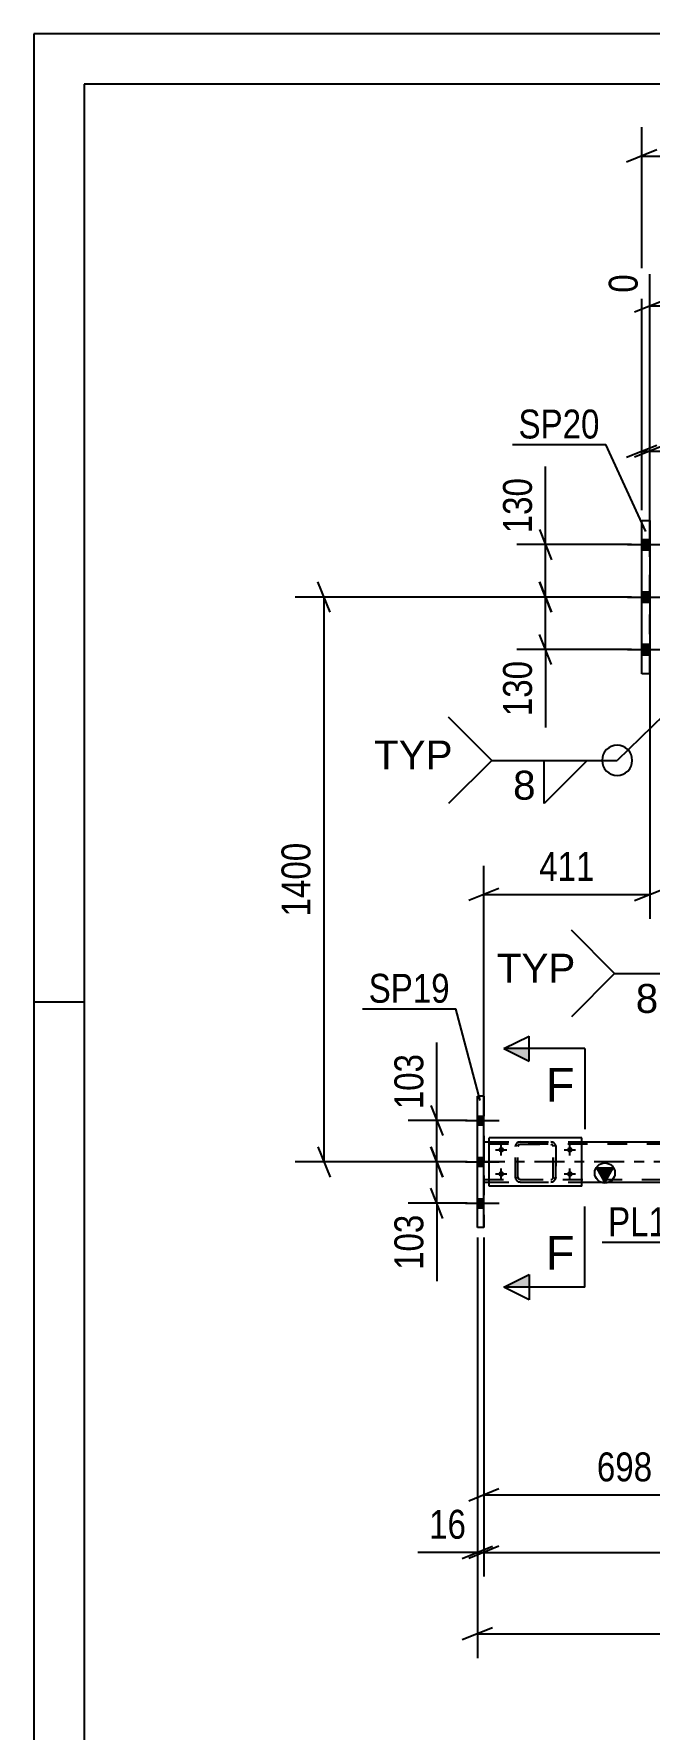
# Model space of a CAD drawing. Header units: millimetres. Extents: x -853 to 336, y -866 to -25.
# Drawn here: x -852.7 to -791.7, y -193.1 to -25.1 of the extents above; entities that cross this region are included whole.
import ezdxf

# ---------------------------------------------------------------- set-up
doc = ezdxf.new("R2010")
doc.units = ezdxf.units.MM
doc.linetypes.add('DXK_LINE_DOT2', pattern=[3.9198, 1.9599, -1.9599])
doc.linetypes.add('DXK_LINE_DOT3', pattern=[5.9187, 2.979, -0.9799, 0.9799, -0.9799])
doc.styles.add('Arial', font='ARIAL.TTF', dxfattribs={"height": 0.2})
doc.styles.add('Arial Narrow', font='ARIALN.TTF', dxfattribs={"height": 0.2})

# ---------------------------------------------------------------- blocks, each defined once
blk = doc.blocks.new('Unknown-570393679-1134')
at = {"color": 5, "linetype": 'Continuous'}
for p, q in [((336.32, -25.05), (-852.68, -25.05)), ((-852.68, -25.05), (-852.68, -866.05)), ((331.32, -30.05), (-847.68, -30.05)), ((-847.68, -30.05), (-847.68, -861.05)), ((-847.68, -121.05), (-852.68, -121.05))]:
    blk.add_line(p, q, dxfattribs=at)
blk = doc.blocks.new('Part-570393679-2549 - 2533')
at = {"color": 7, "linetype": 'DXK_LINE_DOT2'}
for p, q in [((-804.95, -135.36), (-804.92, -135.18)), ((-804.92, -135.18), (-804.95, -135.36)), ((-804.95, -138.4), (-804.95, -135.36)), ((-804.95, -135.36), (-804.95, -135.36)), ((-804.95, -138.4), (-804.95, -135.36)), ((-804.71, -135.36), (-804.69, -135.27)), ((-804.69, -135.27), (-804.71, -135.36)), ((-804.71, -138.4), (-804.71, -135.36)), ((-804.71, -135.36), (-804.71, -135.36)), ((-804.71, -138.4), (-804.71, -135.36)), ((-804.69, -135.27), (-804.64, -135.19)), ((-804.64, -135.19), (-804.69, -135.27)), ((-804.66, -134.92), (-804.47, -134.88)), ((-804.47, -134.88), (-804.66, -134.92)), ((-804.64, -135.19), (-804.56, -135.14)), ((-804.56, -135.14), (-804.64, -135.19)), ((-804.56, -135.14), (-804.47, -135.12)), ((-804.47, -134.88), (-801.43, -134.88)), ((-804.47, -135.12), (-801.43, -135.12)), ((-801.43, -134.88), (-801.25, -134.92)), ((-801.25, -134.92), (-801.43, -134.88)), ((-801.43, -135.12), (-801.34, -135.14)), ((-801.34, -135.14), (-801.26, -135.19)), ((-801.26, -135.19), (-801.34, -135.14)), ((-801.26, -135.19), (-801.21, -135.27)), ((-801.21, -135.27), (-801.26, -135.19)), ((-801.21, -135.27), (-801.19, -135.36)), ((-801.19, -135.36), (-801.21, -135.27)), ((-801.19, -138.4), (-801.19, -135.36)), ((-801.19, -135.36), (-801.19, -135.36)), ((-801.19, -138.4), (-801.19, -135.36)), ((-800.99, -135.18), (-800.95, -135.36)), ((-800.95, -135.36), (-800.99, -135.18)), ((-800.95, -138.4), (-800.95, -135.36)), ((-800.95, -135.36), (-800.95, -135.36)), ((-800.95, -135.36), (-800.95, -138.4)), ((-804.95, -138.4), (-804.95, -138.4)), ((-804.92, -138.59), (-804.95, -138.4)), ((-804.95, -138.4), (-804.92, -138.59)), ((-804.71, -138.4), (-804.71, -138.4)), ((-804.69, -138.5), (-804.71, -138.4)), ((-804.71, -138.4), (-804.69, -138.5)), ((-804.64, -138.57), (-804.69, -138.5)), ((-804.69, -138.5), (-804.64, -138.57)), ((-804.47, -138.88), (-804.66, -138.85)), ((-804.66, -138.85), (-804.47, -138.88)), ((-804.56, -138.63), (-804.64, -138.57)), ((-804.64, -138.57), (-804.56, -138.63)), ((-804.47, -138.64), (-804.56, -138.63)), ((-804.47, -138.64), (-801.43, -138.64)), ((-804.47, -138.88), (-801.43, -138.88)), ((-801.43, -138.64), (-801.34, -138.63)), ((-801.25, -138.85), (-801.43, -138.88)), ((-801.43, -138.88), (-801.25, -138.85)), ((-801.26, -138.57), (-801.34, -138.63)), ((-801.34, -138.63), (-801.26, -138.57)), ((-801.21, -138.5), (-801.26, -138.57)), ((-801.26, -138.57), (-801.21, -138.5)), ((-801.19, -138.4), (-801.21, -138.5)), ((-801.21, -138.5), (-801.19, -138.4)), ((-801.19, -138.4), (-801.19, -138.4)), ((-800.95, -138.4), (-800.99, -138.59)), ((-800.99, -138.59), (-800.95, -138.4)), ((-800.95, -138.4), (-800.95, -138.4))]:
    blk.add_line(p, q, dxfattribs=at)
at = {"color": 7, "linetype": 'DXK_LINE_DOT3'}
blk.add_line((-802.95, -136.88), (-802.95, -136.88), dxfattribs=at)
at = {"color": 7, "linetype": 'DXK_LINE_DOT2'}
for centre, start, end in [((-804.47, -135.36), 112.5, 157.5), ((-804.47, -135.36), 112.5, 157.5), ((-801.43, -135.36), 22.5, 67.5), ((-801.43, -135.36), 22.5, 67.5), ((-804.47, -138.4), 202.5, 247.5), ((-804.47, -138.4), 202.5, 247.5), ((-801.43, -138.4), 292.5, 337.5), ((-801.43, -138.4), 292.5, 337.5)]:
    blk.add_arc(centre, 0.48, start, end, dxfattribs=at)
blk = doc.blocks.new('Part-570393679-2656 - 2533')
at = {"color": 2, "linetype": 'Continuous'}
for p, q in [((-798.35, -134.48), (-807.55, -134.48)), ((-807.55, -139.28), (-807.55, -134.48)), ((-798.35, -139.28), (-798.35, -134.48)), ((-798.35, -139.28), (-807.55, -139.28))]:
    blk.add_line(p, q, dxfattribs=at)
blk = doc.blocks.new('Bolt-570393679-2739 - 2533')
at = {"linetype": 'Continuous'}
for points in [[(-792.43, -75.16), (-792.43, -76.2), (-791.63, -76.2), (-791.63, -75.16)], [(-792.43, -75.16), (-792.43, -76.2), (-791.63, -76.2), (-791.63, -75.16)], [(-792.43, -75.16), (-792.43, -76.2), (-791.63, -76.2), (-791.63, -75.16)], [(-792.43, -80.36), (-792.43, -81.4), (-791.63, -81.4), (-791.63, -80.36)], [(-792.43, -80.36), (-792.43, -81.4), (-791.63, -81.4), (-791.63, -80.36)], [(-792.43, -85.56), (-792.43, -86.6), (-791.63, -86.6), (-791.63, -85.56)], [(-792.43, -85.56), (-792.43, -86.6), (-791.63, -86.6), (-791.63, -85.56)], [(-792.43, -85.56), (-792.43, -86.6), (-791.63, -86.6), (-791.63, -85.56)]]:
    blk.add_hatch(color=1, dxfattribs=at).paths.add_polyline_path(points)
at = {"color": 1, "linetype": 'Continuous'}
for p, q in [((-792.43, -75.16), (-791.63, -75.16)), ((-792.43, -75.16), (-791.63, -75.16)), ((-792.43, -75.16), (-791.63, -75.16)), ((-793.83, -75.68), (-789.63, -75.68)), ((-793.83, -75.68), (-789.63, -75.68)), ((-793.83, -75.68), (-789.63, -75.68)), ((-792.43, -76.2), (-791.63, -76.2)), ((-792.43, -76.2), (-791.63, -76.2)), ((-792.43, -76.2), (-791.63, -76.2)), ((-792.43, -80.36), (-791.63, -80.36)), ((-792.43, -80.36), (-791.63, -80.36)), ((-793.83, -80.88), (-789.63, -80.88)), ((-793.83, -80.88), (-789.63, -80.88)), ((-792.43, -81.4), (-791.63, -81.4)), ((-792.43, -81.4), (-791.63, -81.4)), ((-792.43, -85.56), (-791.63, -85.56)), ((-792.43, -85.56), (-791.63, -85.56)), ((-792.43, -85.56), (-791.63, -85.56)), ((-793.83, -86.08), (-789.63, -86.08)), ((-793.83, -86.08), (-789.63, -86.08)), ((-793.83, -86.08), (-789.63, -86.08)), ((-792.43, -86.6), (-791.63, -86.6)), ((-792.43, -86.6), (-791.63, -86.6)), ((-792.43, -86.6), (-791.63, -86.6))]:
    blk.add_line(p, q, dxfattribs=at)
blk = doc.blocks.new('Part-570393679-2786 - 2533')
at = {"linetype": 'Continuous'}
blk.add_hatch(color=2, dxfattribs=at).paths.add_polyline_path([(-796.08, -138.88), (-796.88, -137.48), (-795.28, -137.48)])
at = {"color": 2, "linetype": 'Continuous'}
for p, q in [((-808.08, -134.88), (-807.55, -134.88)), ((-798.35, -134.88), (-780.17, -134.88)), ((-796.08, -138.88), (-796.88, -137.48)), ((-796.88, -137.48), (-795.28, -137.48)), ((-795.28, -137.48), (-796.08, -138.88)), ((-808.08, -138.88), (-807.55, -138.88)), ((-798.35, -138.88), (-772.14, -138.88))]:
    blk.add_line(p, q, dxfattribs=at)
at = {"color": 7, "linetype": 'DXK_LINE_DOT2'}
for p, q in [((-808.08, -134.88), (-808.08, -134.88)), ((-808.08, -134.88), (-808.08, -138.88)), ((-808.08, -138.88), (-808.08, -134.88)), ((-808.08, -134.88), (-808.08, -134.88)), ((-808.08, -135.12), (-808.08, -135.12)), ((-154.94, -135.12), (-808.08, -135.12)), ((-807.55, -134.88), (-798.35, -134.88)), ((-808.08, -138.64), (-808.08, -138.64)), ((-808.08, -138.64), (-154.94, -138.64)), ((-808.08, -138.88), (-808.08, -138.88)), ((-808.08, -138.88), (-808.08, -138.88)), ((-807.55, -138.88), (-798.35, -138.88))]:
    blk.add_line(p, q, dxfattribs=at)
at = {"color": 7, "linetype": 'DXK_LINE_DOT3'}
blk.add_line((-154.94, -136.88), (-808.08, -136.88), dxfattribs=at)
at = {"color": 2, "linetype": 'Continuous'}
blk.add_circle((-796.08, -137.98), 1, dxfattribs=at)
blk = doc.blocks.new('Bolt-570393679-2794 - 2533')
at = {"linetype": 'Continuous'}
for points in [[(-808.72, -132.34), (-808.72, -133.22), (-808.08, -133.22), (-808.08, -132.34)], [(-808.72, -132.34), (-808.72, -133.22), (-808.08, -133.22), (-808.08, -132.34)], [(-808.72, -132.34), (-808.72, -133.22), (-808.08, -133.22), (-808.08, -132.34)], [(-808.72, -136.44), (-808.72, -137.32), (-808.08, -137.32), (-808.08, -136.44)], [(-808.72, -136.44), (-808.72, -137.32), (-808.08, -137.32), (-808.08, -136.44)], [(-808.72, -140.54), (-808.72, -141.42), (-808.08, -141.42), (-808.08, -140.54)], [(-808.72, -140.54), (-808.72, -141.42), (-808.08, -141.42), (-808.08, -140.54)], [(-808.72, -140.54), (-808.72, -141.42), (-808.08, -141.42), (-808.08, -140.54)]]:
    blk.add_hatch(color=1, dxfattribs=at).paths.add_polyline_path(points)
at = {"color": 1, "linetype": 'Continuous'}
for p, q in [((-808.72, -132.34), (-808.08, -132.34)), ((-808.72, -132.34), (-808.08, -132.34)), ((-808.72, -132.34), (-808.08, -132.34)), ((-809.88, -132.78), (-806.56, -132.78)), ((-809.88, -132.78), (-806.56, -132.78)), ((-809.88, -132.78), (-806.56, -132.78)), ((-808.72, -133.22), (-808.08, -133.22)), ((-808.72, -133.22), (-808.08, -133.22)), ((-808.72, -133.22), (-808.08, -133.22)), ((-809.88, -136.88), (-806.56, -136.88)), ((-809.88, -136.88), (-806.56, -136.88)), ((-808.72, -136.44), (-808.08, -136.44)), ((-808.72, -136.44), (-808.08, -136.44)), ((-808.72, -137.32), (-808.08, -137.32)), ((-808.72, -137.32), (-808.08, -137.32)), ((-809.88, -140.98), (-806.56, -140.98)), ((-809.88, -140.98), (-806.56, -140.98)), ((-809.88, -140.98), (-806.56, -140.98)), ((-808.72, -140.54), (-808.08, -140.54)), ((-808.72, -140.54), (-808.08, -140.54)), ((-808.72, -140.54), (-808.08, -140.54)), ((-808.72, -141.42), (-808.08, -141.42)), ((-808.72, -141.42), (-808.08, -141.42)), ((-808.72, -141.42), (-808.08, -141.42))]:
    blk.add_line(p, q, dxfattribs=at)
blk = doc.blocks.new('Part-570393679-2913 - 2533')
at = {"color": 2, "linetype": 'Continuous'}
for p, q in [((-792.43, -88.48), (-792.43, -73.28)), ((-792.43, -73.28), (-791.63, -73.28)), ((-791.63, -73.28), (-791.63, -73.28)), ((-791.63, -73.28), (-791.63, -88.48)), ((-791.63, -88.48), (-792.43, -88.48)), ((-791.63, -88.48), (-791.63, -88.48))]:
    blk.add_line(p, q, dxfattribs=at)
at = {"color": 7, "linetype": 'DXK_LINE_DOT2'}
for p, q in [((-792.43, -88.48), (-792.43, -73.28)), ((-791.63, -88.48), (-791.63, -73.28))]:
    blk.add_line(p, q, dxfattribs=at)
blk = doc.blocks.new('Part-570393679-3053 - 2533')
at = {"color": 2, "linetype": 'Continuous'}
for p, q in [((-808.72, -143.38), (-808.72, -130.38)), ((-808.08, -130.38), (-808.72, -130.38)), ((-808.08, -143.38), (-808.08, -130.38)), ((-808.08, -130.38), (-808.08, -130.38)), ((-808.08, -143.38), (-808.72, -143.38)), ((-808.08, -143.38), (-808.08, -143.38))]:
    blk.add_line(p, q, dxfattribs=at)
at = {"color": 7, "linetype": 'DXK_LINE_DOT2'}
for p, q in [((-808.72, -143.38), (-808.72, -130.38)), ((-808.72, -130.38), (-808.72, -130.38)), ((-808.08, -130.38), (-808.08, -143.38)), ((-808.72, -143.38), (-808.72, -143.38))]:
    blk.add_line(p, q, dxfattribs=at)
blk = doc.blocks.new('Bolt-570393679-3145 - 2533')
at = {"linetype": 'Continuous'}
for points in [[(-806.35, -135.4, -1), (-806.35, -135.96, -1)], [(-799.55, -135.4, -1), (-799.55, -135.96, -1)], [(-806.35, -137.8, -1), (-806.35, -138.36, -1)], [(-799.55, -137.8, -1), (-799.55, -138.36, -1)]]:
    blk.add_hatch(color=1, dxfattribs=at).paths.add_polyline_path(points)
at = {"color": 1, "linetype": 'Continuous'}
for p, q in [((-806.91, -135.68), (-805.79, -135.68)), ((-806.35, -136.24), (-806.35, -135.12)), ((-800.11, -135.68), (-798.99, -135.68)), ((-799.55, -136.24), (-799.55, -135.12)), ((-806.35, -138.64), (-806.35, -137.52)), ((-799.55, -138.64), (-799.55, -137.52)), ((-806.91, -138.08), (-805.79, -138.08)), ((-800.11, -138.08), (-798.99, -138.08))]:
    blk.add_line(p, q, dxfattribs=at)
blk = doc.blocks.new('StraightDimension-570393679-4457 - 2533')
at = {"color": 7, "linetype": 'Continuous'}
for p, q in [((-813.33, -131.28), (-812.13, -134.28)), ((-809.72, -132.78), (-815.58, -132.78)), ((-812.73, -136.88), (-812.73, -132.78)), ((-812.13, -138.38), (-813.33, -135.38)), ((-809.72, -136.88), (-815.58, -136.88))]:
    blk.add_line(p, q, dxfattribs=at)
at = {"color": 0}
blk.add_wipeout([(-813.48, -125.57), (-817.68, -125.57), (-817.68, -132.26), (-813.48, -132.26)], dxfattribs=at)
at = {"color": 7, "linetype": 'Continuous'}
blk.add_line((-812.73, -132.78), (-812.73, -125.05), dxfattribs=at)
blk.add_line((-812.73, -132.78), (-812.73, -125.05), dxfattribs=at)
at = {"color": 3, "style": 'Arial Narrow'}
blk.add_text('103', height=2.863, rotation=90.0002, dxfattribs=at).set_placement((-814.08, -131.66))
blk = doc.blocks.new('StraightDimension-570393679-4027 - 2533')
at = {"color": 7, "linetype": 'Continuous'}
for p, q in [((-791.63, -84.88), (-791.63, -112.77)), ((-808.08, -133.88), (-808.08, -107.52)), ((-806.58, -109.77), (-809.58, -110.97)), ((-808.08, -110.37), (-791.63, -110.37)), ((-793.13, -110.97), (-790.13, -109.77))]:
    blk.add_line(p, q, dxfattribs=at)
at = {"color": 0}
blk.add_wipeout([(-796.51, -109.62), (-796.51, -105.42), (-803.19, -105.42), (-803.19, -109.62)], dxfattribs=at)
at = {"color": 3, "style": 'Arial Narrow'}
blk.add_text('411', height=2.863, dxfattribs=at).set_placement((-802.59, -109.02))
blk = doc.blocks.new('StraightDimension-570393679-4041 - 2533')
at = {"color": 7, "linetype": 'Continuous'}
for p, q in [((-802.56, -74.18), (-801.36, -77.18)), ((-793.43, -75.68), (-804.81, -75.68)), ((-801.96, -80.88), (-801.96, -75.68)), ((-801.36, -82.38), (-802.56, -79.38)), ((-793.43, -80.88), (-804.81, -80.88))]:
    blk.add_line(p, q, dxfattribs=at)
at = {"color": 0}
blk.add_wipeout([(-802.71, -68.48), (-806.91, -68.48), (-806.91, -75.16), (-802.71, -75.16)], dxfattribs=at)
at = {"color": 7, "linetype": 'Continuous'}
blk.add_line((-801.96, -75.68), (-801.96, -67.95), dxfattribs=at)
blk.add_line((-801.96, -75.68), (-801.96, -67.95), dxfattribs=at)
at = {"color": 3, "style": 'Arial Narrow'}
blk.add_text('130', height=2.863, rotation=90.0002, dxfattribs=at).set_placement((-803.31, -74.56))
blk = doc.blocks.new('StraightDimension-570393679-4444 - 2533')
at = {"color": 7, "linetype": 'Continuous'}
for p, q in [((-823.32, -82.38), (-824.52, -79.38)), ((-793.43, -80.88), (-826.77, -80.88)), ((-823.92, -136.88), (-823.92, -80.88)), ((-824.52, -135.38), (-823.32, -138.38)), ((-809.72, -136.88), (-826.77, -136.88))]:
    blk.add_line(p, q, dxfattribs=at)
at = {"color": 0}
blk.add_wipeout([(-824.67, -104.63), (-828.87, -104.63), (-828.87, -113.14), (-824.67, -113.14)], dxfattribs=at)
at = {"color": 3, "style": 'Arial Narrow'}
blk.add_text('1400', height=2.863, rotation=90.0002, dxfattribs=at).set_placement((-825.27, -112.54))
blk = doc.blocks.new('StraightDimension-570393679-3729 - 2533')
at = {"color": 7, "linetype": 'Continuous'}
for p, q in [((-792.43, -72.28), (-792.43, -34.31)), ((-790.93, -36.56), (-793.93, -37.76)), ((-792.43, -37.16), (-121.42, -37.16))]:
    blk.add_line(p, q, dxfattribs=at)
blk = doc.blocks.new('StraightDimension-570393679-3857 - 2533')
at = {"color": 7, "linetype": 'Continuous'}
for p, q in [((-780.17, -135.88), (-780.17, -172.3)), ((-808.08, -144.38), (-808.08, -172.3)), ((-806.58, -169.3), (-809.58, -170.5)), ((-781.67, -170.5), (-778.67, -169.3)), ((-808.08, -169.9), (-780.17, -169.9))]:
    blk.add_line(p, q, dxfattribs=at)
at = {"color": 0}
blk.add_wipeout([(-790.78, -169.15), (-790.78, -164.95), (-797.47, -164.95), (-797.47, -169.15)], dxfattribs=at)
at = {"color": 3, "style": 'Arial Narrow'}
blk.add_text('698', height=2.863, dxfattribs=at).set_placement((-796.87, -168.55))
blk = doc.blocks.new('StraightDimension-570393679-3306 - 2533')
at = {"color": 7, "linetype": 'Continuous'}
for p, q in [((-792.43, -72.28), (-792.43, -63.56)), ((-791.63, -72.28), (-791.63, -63.56)), ((-793.93, -67.01), (-790.93, -65.81)), ((-790.13, -65.81), (-793.13, -67.01)), ((-792.43, -66.41), (-791.63, -66.41))]:
    blk.add_line(p, q, dxfattribs=at)
at = {"color": 0}
blk.add_wipeout([(-786.25, -65.66), (-786.25, -61.46), (-791.1, -61.46), (-791.1, -65.66)], dxfattribs=at)
at = {"color": 7, "linetype": 'Continuous'}
blk.add_line((-791.63, -66.41), (-785.72, -66.41), dxfattribs=at)
blk.add_line((-791.63, -66.41), (-785.72, -66.41), dxfattribs=at)
at = {"color": 3, "style": 'Arial Narrow'}
blk.add_text('20', height=2.863, dxfattribs=at).set_placement((-790.5, -65.06))
blk = doc.blocks.new('StraightDimension-570393679-3936 - 2533')
at = {"color": 7, "linetype": 'Continuous'}
for p, q in [((-808.72, -144.38), (-808.72, -186.08)), ((-807.22, -183.08), (-810.22, -184.28)), ((-808.72, -183.68), (-114.87, -183.68))]:
    blk.add_line(p, q, dxfattribs=at)
blk = doc.blocks.new('StraightDimension-570393679-3996 - 2533')
at = {"color": 7, "linetype": 'Continuous'}
for p, q in [((-808.72, -144.38), (-808.72, -177.99)), ((-808.08, -144.38), (-808.08, -177.99)), ((-810.22, -176.19), (-807.22, -174.99)), ((-806.58, -174.99), (-809.58, -176.19)), ((-808.72, -175.59), (-808.08, -175.59))]:
    blk.add_line(p, q, dxfattribs=at)
at = {"color": 0}
blk.add_wipeout([(-809.24, -174.84), (-809.24, -170.64), (-814.1, -170.64), (-814.1, -174.84)], dxfattribs=at)
at = {"color": 7, "linetype": 'Continuous'}
blk.add_line((-808.72, -175.59), (-814.62, -175.59), dxfattribs=at)
blk.add_line((-808.72, -175.59), (-814.62, -175.59), dxfattribs=at)
at = {"color": 3, "style": 'Arial Narrow'}
blk.add_text('16', height=2.863, dxfattribs=at).set_placement((-813.5, -174.24))
blk = doc.blocks.new('StraightDimension-570393679-4016 - 2533')
at = {"color": 7, "linetype": 'Continuous'}
for p, q in [((-808.08, -144.38), (-808.08, -177.99)), ((-806.58, -174.99), (-809.58, -176.19)), ((-808.08, -175.59), (-115.51, -175.59))]:
    blk.add_line(p, q, dxfattribs=at)
blk = doc.blocks.new('StraightDimension-570393679-4033 - 2533')
at = {"color": 7, "linetype": 'Continuous'}
for p, q in [((-802.56, -79.38), (-801.36, -82.38)), ((-793.43, -80.88), (-804.81, -80.88)), ((-801.96, -86.08), (-801.96, -80.88)), ((-801.36, -87.58), (-802.56, -84.58)), ((-793.43, -86.08), (-804.81, -86.08))]:
    blk.add_line(p, q, dxfattribs=at)
at = {"color": 0}
blk.add_wipeout([(-802.71, -86.61), (-806.91, -86.61), (-806.91, -93.29), (-802.71, -93.29)], dxfattribs=at)
at = {"color": 7, "linetype": 'Continuous'}
blk.add_line((-801.96, -86.08), (-801.96, -93.82), dxfattribs=at)
blk.add_line((-801.96, -86.08), (-801.96, -93.82), dxfattribs=at)
at = {"color": 3, "style": 'Arial Narrow'}
blk.add_text('130', height=2.863, rotation=90.0002, dxfattribs=at).set_placement((-803.31, -92.69))
blk = doc.blocks.new('StraightDimension-570393679-4248 - 2533')
at = {"color": 7, "linetype": 'Continuous'}
for p, q in [((-781.31, -82.88), (-781.31, -40.73)), ((-791.63, -76.88), (-791.63, -48.88)), ((-793.13, -52.61), (-790.13, -51.41)), ((-791.63, -52.01), (-781.31, -52.01)), ((-779.81, -51.41), (-782.81, -52.61))]:
    blk.add_line(p, q, dxfattribs=at)
at = {"color": 0, "linetype": 'Continuous'}
blk.add_wipeout([(-792.23, -48.28), (-796.43, -48.28), (-796.43, -51.31), (-792.23, -51.31)], dxfattribs=at)
at = {"color": 0}
blk.add_wipeout([(-783.13, -51.26), (-783.13, -47.06), (-789.81, -47.06), (-789.81, -51.26)], dxfattribs=at)
at = {"color": 3, "style": 'Arial Narrow'}
blk.add_text('258', height=2.863, dxfattribs=at).set_placement((-789.21, -50.66))
at = {"color": 3, "linetype": 'Continuous', "style": 'Arial Narrow'}
blk.add_text('0', height=2.86, rotation=90.0002, dxfattribs=at).set_placement((-792.83, -50.71))
at = {"color": 0, "linetype": 'Continuous'}
blk.add_wipeout([(-781.91, -40.13), (-786.11, -40.13), (-786.11, -46.81), (-781.91, -46.81)], dxfattribs=at)
at = {"color": 3, "linetype": 'Continuous', "style": 'Arial Narrow'}
blk.add_text('258', height=2.863, rotation=90.0002, dxfattribs=at).set_placement((-782.51, -46.21))
blk = doc.blocks.new('StraightDimension-570393679-4465 - 2533')
at = {"color": 7, "linetype": 'Continuous'}
for p, q in [((-813.33, -135.38), (-812.13, -138.38)), ((-809.72, -136.88), (-815.58, -136.88)), ((-812.73, -140.98), (-812.73, -136.88)), ((-812.13, -142.48), (-813.33, -139.48)), ((-809.72, -140.98), (-815.58, -140.98))]:
    blk.add_line(p, q, dxfattribs=at)
at = {"color": 0}
blk.add_wipeout([(-813.48, -141.51), (-817.68, -141.51), (-817.68, -148.19), (-813.48, -148.19)], dxfattribs=at)
at = {"color": 7, "linetype": 'Continuous'}
blk.add_line((-812.73, -140.98), (-812.73, -148.72), dxfattribs=at)
blk.add_line((-812.73, -140.98), (-812.73, -148.72), dxfattribs=at)
at = {"color": 3, "style": 'Arial Narrow'}
blk.add_text('103', height=2.863, rotation=90.0002, dxfattribs=at).set_placement((-814.08, -147.59))
blk = doc.blocks.new('SectionMark-570393679-4629 - 2533')
at = {"linetype": 'Continuous'}
for points in [[(-803.58, -125.65), (-803.58, -126.9), (-806.08, -125.65)], [(-803.58, -148.06), (-803.58, -149.31), (-806.08, -149.31)]]:
    blk.add_hatch(color=6, dxfattribs=at).paths.add_polyline_path(points)
at = {"color": 6, "linetype": 'Continuous'}
for p, q in [((-806.08, -125.65), (-803.58, -124.4)), ((-798.08, -125.65), (-806.08, -125.65)), ((-806.08, -125.65), (-803.58, -126.9)), ((-803.58, -126.9), (-803.58, -124.4)), ((-798.08, -125.65), (-798.08, -133.65)), ((-798.08, -149.31), (-798.08, -141.31)), ((-806.08, -149.31), (-803.58, -148.06)), ((-798.08, -149.31), (-806.08, -149.31)), ((-803.58, -150.56), (-806.08, -149.31)), ((-803.58, -148.06), (-803.58, -150.56))]:
    blk.add_line(p, q, dxfattribs=at)
at = {"color": 0, "linetype": 'Continuous'}
for points in [[(-799.08, -130.9), (-799.08, -127.4), (-801.93, -127.4), (-801.93, -130.9)], [(-799.08, -147.56), (-799.08, -144.06), (-801.93, -144.06), (-801.93, -147.56)]]:
    blk.add_wipeout(points, dxfattribs=at)
at = {"color": 3, "linetype": 'Continuous', "style": 'Arial'}
for p in [(-801.93, -130.9), (-801.93, -147.56)]:
    blk.add_text('F', height=3.34, dxfattribs=at).set_placement(p)
blk = doc.blocks.new('Mark-570393679-3049 - 2533')
at = {"color": 0}
blk.add_wipeout([(-811.45, -121.1), (-811.45, -118.1), (-819.49, -118.1), (-819.49, -121.1)], dxfattribs=at)
blk.add_wipeout([(-811.45, -121.1), (-811.45, -118.1), (-819.49, -118.1), (-819.49, -121.1)], dxfattribs=at)
at = {"color": 30, "linetype": 'Continuous'}
for p in [(-820.09, -121.7), (-808.43, -130.78)]:
    blk.add_line(p, (-810.85, -121.7), dxfattribs=at)
at = {"color": 3, "style": 'Arial Narrow'}
blk.add_text('SP19', height=2.863, dxfattribs=at).set_placement((-819.49, -121.1))
blk = doc.blocks.new('Mark-570393679-2605 - 2533')
at = {"color": 0}
blk.add_wipeout([(-786.25, -144.25), (-786.25, -141.25), (-795.76, -141.25), (-795.76, -144.25)], dxfattribs=at)
blk.add_wipeout([(-786.25, -144.25), (-786.25, -141.25), (-795.76, -141.25), (-795.76, -144.25)], dxfattribs=at)
at = {"color": 30, "linetype": 'Continuous'}
for p in [(-775.71, -134.78), (-796.36, -144.85)]:
    blk.add_line(p, (-785.65, -144.85), dxfattribs=at)
at = {"color": 3, "style": 'Arial Narrow'}
blk.add_text('PL115', height=2.863, dxfattribs=at).set_placement((-795.76, -144.25))
blk = doc.blocks.new('WeldMark-570393679-4635 - 2533')
at = {"linetype": 'Continuous'}
blk.add_hatch(color=30, dxfattribs=at).paths.add_polyline_path([(-783.98, -85.44), (-781.31, -83.88), (-782.94, -86.51)])
at = {"color": 30, "linetype": 'Continuous'}
blk.add_line((-781.31, -83.88), (-794.86, -97.07), dxfattribs=at)
at = {"color": 3, "linetype": 'Continuous'}
for q in [(-811.57, -92.78), (-811.57, -101.35)]:
    blk.add_line((-807.28, -97.07), q, dxfattribs=at)
for start, end in [(90, 270), (270, 90)]:
    blk.add_arc((-794.86, -97.07), 1.5, start, end, dxfattribs=at)
at = {"color": 0}
blk.add_wipeout([(-802.76, -101.17), (-802.76, -97.77), (-805.38, -97.77), (-805.38, -101.17)], dxfattribs=at)
at = {"color": 30, "linetype": 'Continuous'}
blk.add_line((-807.28, -97.07), (-794.86, -97.07), dxfattribs=at)
at = {"color": 3, "linetype": 'Continuous'}
for p, q in [((-802.1, -97.07), (-797.82, -97.07)), ((-797.82, -97.07), (-802.1, -101.35)), ((-802.1, -101.35), (-802.1, -97.07))]:
    blk.add_line(p, q, dxfattribs=at)
at = {"color": 3, "style": 'Arial'}
blk.add_text('8', height=2.87, dxfattribs=at).set_placement((-805.18, -100.97))
at = {"color": 0, "linetype": 'Continuous'}
blk.add_wipeout([(-811.18, -97.97), (-811.18, -94.97), (-818.96, -94.97), (-818.96, -97.97)], dxfattribs=at)
blk.add_wipeout([(-811.18, -97.97), (-811.18, -94.97), (-818.96, -94.97), (-818.96, -97.97)], dxfattribs=at)
at = {"color": 3, "linetype": 'Continuous', "style": 'Arial'}
blk.add_text('TYP', height=2.865, dxfattribs=at).set_placement((-818.96, -97.97))
blk = doc.blocks.new('Mark-570393679-2909 - 2533')
at = {"color": 0}
blk.add_wipeout([(-796.6, -65.16), (-796.6, -62.16), (-804.64, -62.16), (-804.64, -65.16)], dxfattribs=at)
blk.add_wipeout([(-796.6, -65.16), (-796.6, -62.16), (-804.64, -62.16), (-804.64, -65.16)], dxfattribs=at)
at = {"color": 30, "linetype": 'Continuous'}
for p in [(-805.24, -65.76), (-792.03, -74.38)]:
    blk.add_line(p, (-796, -65.76), dxfattribs=at)
at = {"color": 3, "style": 'Arial Narrow'}
blk.add_text('SP20', height=2.863, dxfattribs=at).set_placement((-804.64, -65.16))
blk = doc.blocks.new('WeldMark-570393679-4641 - 2533')
at = {"linetype": 'Continuous'}
blk.add_hatch(color=30, dxfattribs=at).paths.add_polyline_path([(-779.88, -131.81), (-780.17, -134.88), (-781.36, -132.03)])
at = {"color": 3, "linetype": 'Continuous'}
for q in [(-799.4, -113.92), (-799.4, -122.49)]:
    blk.add_line((-795.12, -118.21), q, dxfattribs=at)
at = {"color": 30, "linetype": 'Continuous'}
blk.add_line((-780.17, -134.88), (-782.69, -118.21), dxfattribs=at)
at = {"color": 3, "linetype": 'Continuous'}
for start, end in [(90, 270), (270, 90)]:
    blk.add_arc((-782.69, -118.21), 1.5, start, end, dxfattribs=at)
at = {"color": 0}
blk.add_wipeout([(-790.59, -122.31), (-790.59, -118.91), (-793.22, -118.91), (-793.22, -122.31)], dxfattribs=at)
at = {"color": 30, "linetype": 'Continuous'}
blk.add_line((-795.12, -118.21), (-782.69, -118.21), dxfattribs=at)
at = {"color": 3, "linetype": 'Continuous'}
for p, q in [((-789.93, -118.21), (-785.65, -118.21)), ((-785.65, -118.21), (-789.93, -122.49)), ((-789.93, -122.49), (-789.93, -118.21))]:
    blk.add_line(p, q, dxfattribs=at)
at = {"color": 3, "style": 'Arial'}
blk.add_text('8', height=2.87, dxfattribs=at).set_placement((-793.02, -122.11))
at = {"color": 0, "linetype": 'Continuous'}
blk.add_wipeout([(-799.02, -119.11), (-799.02, -116.11), (-806.79, -116.11), (-806.79, -119.11)], dxfattribs=at)
blk.add_wipeout([(-799.02, -119.11), (-799.02, -116.11), (-806.79, -116.11), (-806.79, -119.11)], dxfattribs=at)
at = {"color": 3, "linetype": 'Continuous', "style": 'Arial'}
blk.add_text('TYP', height=2.865, dxfattribs=at).set_placement((-806.79, -119.11))

msp = doc.modelspace()

# ---------------------------------------------------------------- block references
for name in ['Unknown-570393679-1134', 'Part-570393679-2913 - 2533', 'Bolt-570393679-2739 - 2533', 'Part-570393679-3053 - 2533', 'Bolt-570393679-2794 - 2533', 'Part-570393679-2786 - 2533', 'Part-570393679-2656 - 2533', 'Bolt-570393679-3145 - 2533', 'Part-570393679-2549 - 2533']:
    msp.add_blockref(name, (0, 0))

# ---------------------------------------------------------------- next in the draw order: block references
for name in ['StraightDimension-570393679-4041 - 2533', 'StraightDimension-570393679-4457 - 2533']:
    msp.add_blockref(name, (0, 0))

# ---------------------------------------------------------------- next in the draw order: block references
for name in ['StraightDimension-570393679-3729 - 2533', 'StraightDimension-570393679-4027 - 2533']:
    msp.add_blockref(name, (0, 0))

# ---------------------------------------------------------------- next in the draw order: block references
for name in ['StraightDimension-570393679-3306 - 2533', 'StraightDimension-570393679-4444 - 2533']:
    msp.add_blockref(name, (0, 0))

# ---------------------------------------------------------------- next in the draw order: block references
for name in ['StraightDimension-570393679-4033 - 2533', 'Mark-570393679-3049 - 2533', 'StraightDimension-570393679-3857 - 2533']:
    msp.add_blockref(name, (0, 0))

# ---------------------------------------------------------------- next in the draw order: block references
for name in ['StraightDimension-570393679-4248 - 2533', 'WeldMark-570393679-4635 - 2533', 'StraightDimension-570393679-3936 - 2533']:
    msp.add_blockref(name, (0, 0))

# ---------------------------------------------------------------- next in the draw order: block references
for name in ['Mark-570393679-2909 - 2533', 'StraightDimension-570393679-3996 - 2533']:
    msp.add_blockref(name, (0, 0))

# ---------------------------------------------------------------- next in the draw order: block references
msp.add_blockref('StraightDimension-570393679-4016 - 2533', (0, 0))

# ---------------------------------------------------------------- next in the draw order: block references
for name in ['SectionMark-570393679-4629 - 2533', 'StraightDimension-570393679-4465 - 2533', 'Mark-570393679-2605 - 2533']:
    msp.add_blockref(name, (0, 0))

# ---------------------------------------------------------------- next in the draw order: block references
msp.add_blockref('WeldMark-570393679-4641 - 2533', (0, 0))

doc.saveas('drawing.dxf')
